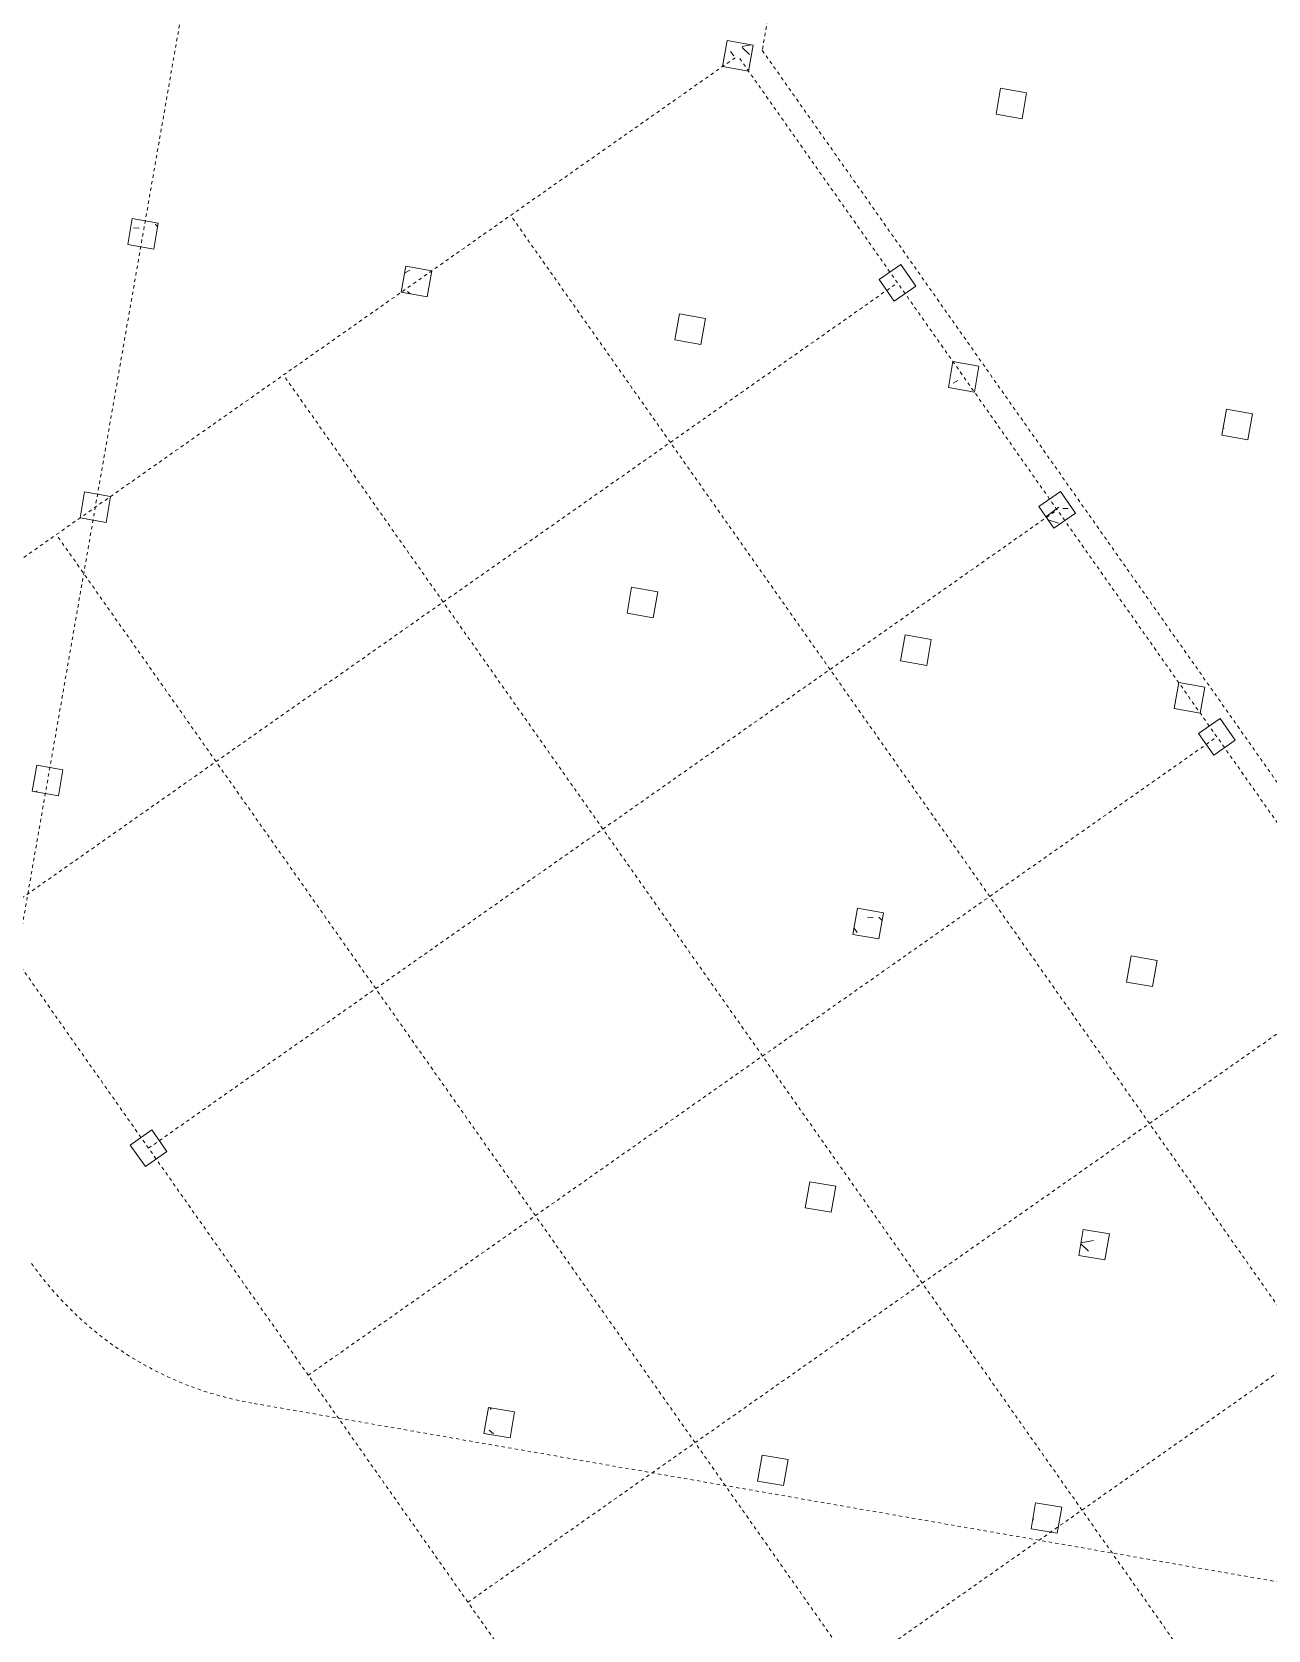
# Model space of a CAD drawing. Extents: x 274235 to 276654, y 142848 to 144425.
# Drawn here: x 276239.63 to 276277.03, y 143025.47 to 143073.84 of the extents above; entities that cross this region are included whole.
import ezdxf

# ---------------------------------------------------------------- set-up
doc = ezdxf.new("R2010")
doc.units = 0
doc.header["$LTSCALE"] = 1.5
doc.linetypes.add('ACM-G-CENTER', pattern=[50.8, 31.75, -6.35, 6.35, -6.35])
doc.linetypes.add('ACM-G-HIDDEN2', pattern=[4.7625, 3.175, -1.5875])
doc.layers.get('0').update_dxf_attribs({"linetype": 'CONTINUOUS', "lineweight": 0})
for name, color, linetype, lineweight in [('_ACM-A-DETL', 7, 'CONTINUOUS', 5), ('_ACM-A-GRID', 3, 'CONTINUOUS', 5), ('_ACM-S-STRU-CLOS', 5, 'CONTINUOUS', 5)]:
    doc.layers.add(name, color=color, linetype=linetype, lineweight=lineweight)

# ---------------------------------------------------------------- blocks, each defined once
blk = doc.blocks.new('M_Concrete-Rectangular-Column - 800 x 800mm-V25-B1_Working')
at = {"layer": '_ACM-S-STRU-CLOS'}
h = blk.add_hatch(dxfattribs=at)
h.set_pattern_fill('FP_14', color=256, style=0, pattern_type=2)
h.set_pattern_definition([(50, (-1000204, -663204.6), (3643.682, -318.781), [381, -4191]), (355, (-1000204, -663204.6), (-704.856, 3821.136), [304.8, -3352.8]), (100.451, (-999900.5, -663231), (2938.852, 3502.332), [323.8, -3561.801]), (46.184, (-1000204, -662188.6), (5421.582, -840.855), [571.5, -6286.5]), (96.636, (-999752.3, -662258.6), (4748.051, 4948.551), [485.7, -5342.702]), (351.184, (-1000204, -662188.6), (4748.1, 4948.506), [457.2, -5029.2]), (21, (-999696, -662442.6), (3032.288, -2045.3045), [381, -4191]), (326, (-999696, -662442.6), (1236.042, 3683.762), [304.8, -3352.8]), (71.451, (-999443.4, -662613), (4268.343, 1638.425), [323.8, -3561.801]), (37.5, (-1000204.1, -663204.6), (61.772, 1691.1008), [167.64, -3144.52, 167.64, -6601.46]), (37.5, (-1000204.1, -663204.6), (61.772, 1691.1008), [-3479.8, -3235.96, 167.64, -3197.86]), (7.5, (-1000204.1, -663204.6), (1336.3933, 2003.6115), [167.64, -1772.92, 167.64, -4351.02]), (7.5, (-1000204.1, -663204.6), (1336.3933, 2003.6115), [-2108.2, -3068.32, 167.64, -1115.06]), (327.5, (-1001337, -663204.6), (2711.8178, -114.5786), [167.64, -1102.36, -9220.2]), (327.5, (-1001337, -663204.6), (2711.8178, -114.5786), [-1270, 167.64, -3794.76, -5257.8]), (327.5, (-1001337, -663204.6), (2711.8178, -114.5786), [-5232.4, 167.64, -5090.16]), (317.5, (-1001845, -663204.6), (2962.5856, 508.5334), [167.64, -1483.36, -6365.24]), (317.5, (-1001845, -663204.6), (2962.5856, 508.5334), [-1651, 167.64, -2463.8, -3733.8]), (317.5, (-1001845, -663204.6), (2962.5856, 508.5334), [-4282.44, 167.64, -3566.16])])
h.paths.add_polyline_path([(400, -400), (400, 400), (-400, 400), (-400, -400)])
at = {"layer": '_ACM-A-DETL', "color": 250}
for p, q in [((400, 400), (-400, 400)), ((-400, 400), (-400, -400)), ((400, -400), (400, 400)), ((-400, -400), (400, -400))]:
    blk.add_line(p, q, dxfattribs=at)
blk = doc.blocks.new('M_Concrete-Rectangular-Column - 800 x 800mm-4005369-B1_Working')
at = {"layer": '_ACM-S-STRU-CLOS'}
h = blk.add_hatch(dxfattribs=at)
h.set_pattern_fill('FP_87', color=256, style=0, pattern_type=2)
h.set_pattern_definition([(230, (1033804, 629604.6), (-3643.682, 318.781), [381, -4191]), (175, (1033804, 629604.6), (704.856, -3821.136), [304.8, -3352.8]), (280.451, (1033500.5, 629631), (-2938.852, -3502.332), [323.8, -3561.801]), (226.184, (1033804, 628588.6), (-5421.582, 840.855), [571.5, -6286.5]), (276.636, (1033352.3, 628658.6), (-4748.051, -4948.551), [485.7, -5342.702]), (171.184, (1033804, 628588.6), (-4748.1, -4948.506), [457.2, -5029.2]), (201, (1033296, 628842.6), (-3032.288, 2045.3045), [381, -4191]), (146, (1033296, 628842.6), (-1236.042, -3683.762), [304.8, -3352.8]), (251.451, (1033043.4, 629013), (-4268.343, -1638.425), [323.8, -3561.801]), (217.5, (1033804.1, 629604.6), (-61.772, -1691.1008), [167.64, -3144.52, 167.64, -6601.46]), (217.5, (1033804.1, 629604.6), (-61.772, -1691.1008), [-3479.8, -3235.96, 167.64, -3197.86]), (187.5, (1033804.1, 629604.6), (-1336.3933, -2003.6115), [167.64, -1772.92, 167.64, -4351.02]), (187.5, (1033804.1, 629604.6), (-1336.3933, -2003.6115), [-2108.2, -3068.32, 167.64, -1115.06]), (147.5, (1034937, 629604.6), (-2711.8178, 114.5786), [167.64, -1102.36, 167.64, -9052.56]), (147.5, (1034937, 629604.6), (-2711.8178, 114.5786), [-1437.64, -3794.76, 167.64, -5090.16]), (137.5, (1035445, 629604.6), (-2962.5856, -508.5334), [167.64, -1483.36, 167.64, -6197.6]), (137.5, (1035445, 629604.6), (-2962.5856, -508.5334), [-1818.64, -2463.8, 167.64, -3566.16])])
h.paths.add_polyline_path([(-400, 400), (-400, -400), (400, -400), (400, 400)])
at = {"layer": '_ACM-A-DETL', "color": 250}
for p, q in [((-400, 400), (400, 400)), ((-400, -400), (-400, 400)), ((400, 400), (400, -400)), ((400, -400), (-400, -400))]:
    blk.add_line(p, q, dxfattribs=at)
blk = doc.blocks.new('M_Concrete-Rectangular-Column - 800 x 800mm-V138-B1_Working')
at = {"layer": '_ACM-A-DETL', "color": 250}
for p, q in [((-400, 400), (400, 400)), ((-400, -400), (-400, 400)), ((400, 400), (400, -400)), ((400, -400), (-400, -400))]:
    blk.add_line(p, q, dxfattribs=at)
blk = doc.blocks.new('M_Concrete-Rectangular-Column - 800 x 800mm-V139-B1_Working')
at = {"layer": '_ACM-S-STRU-CLOS'}
h = blk.add_hatch(dxfattribs=at)
h.set_pattern_fill('FP_88', color=256, style=0, pattern_type=2)
h.set_pattern_definition([(230, (1017004, 629604.6), (-3643.682, 318.781), [381, -4191]), (175, (1017004, 629604.6), (704.856, -3821.136), [304.8, -3352.8]), (280.451, (1016700.5, 629631), (-2938.852, -3502.332), [323.8, -3561.801]), (226.184, (1017004, 628588.6), (-5421.582, 840.855), [571.5, -6286.5]), (276.636, (1016552.3, 628658.6), (-4748.051, -4948.551), [485.7, -5342.702]), (171.184, (1017004, 628588.6), (-4748.1, -4948.506), [457.2, -5029.2]), (201, (1016496, 628842.6), (-3032.288, 2045.3045), [381, -4191]), (146, (1016496, 628842.6), (-1236.042, -3683.762), [304.8, -3352.8]), (251.451, (1016243.4, 629013), (-4268.343, -1638.425), [323.8, -3561.801]), (217.5, (1017004.1, 629604.6), (-61.772, -1691.1008), [167.64, -3144.52, 167.64, -6601.46]), (217.5, (1017004.1, 629604.6), (-61.772, -1691.1008), [-3479.8, -3235.96, 167.64, -3197.86]), (187.5, (1017004.1, 629604.6), (-1336.3933, -2003.6115), [167.64, -1772.92, 167.64, -4351.02]), (187.5, (1017004.1, 629604.6), (-1336.3933, -2003.6115), [-2108.2, -3068.32, 167.64, -1115.06]), (147.5, (1018137, 629604.6), (-2711.8178, 114.5786), [167.64, -1102.36, 167.64, -9052.56]), (147.5, (1018137, 629604.6), (-2711.8178, 114.5786), [-1437.64, -3794.76, 167.64, -5090.16]), (137.5, (1018645, 629604.6), (-2962.5856, -508.5334), [167.64, -1483.36, 167.64, -6197.6]), (137.5, (1018645, 629604.6), (-2962.5856, -508.5334), [-1818.64, -2463.8, 167.64, -3566.16])])
h.paths.add_polyline_path([(-400, 400), (-400, -400), (400, -400), (400, 400)])
at = {"layer": '_ACM-A-DETL', "color": 250}
for p, q in [((-400, 400), (400, 400)), ((-400, -400), (-400, 400)), ((400, 400), (400, -400)), ((400, -400), (-400, -400))]:
    blk.add_line(p, q, dxfattribs=at)
blk = doc.blocks.new('M_Concrete-Rectangular-Column - 800 x 800mm-V411-B1_Working')
at = {"layer": '_ACM-S-STRU-CLOS'}
h = blk.add_hatch(dxfattribs=at)
h.set_pattern_fill('FP_264', color=256, style=0, pattern_type=2)
h.set_pattern_definition([(50, (-1033804, -663204.6), (3643.682, -318.781), [381, -4191]), (355, (-1033804, -663204.6), (-704.856, 3821.136), [304.8, -3352.8]), (100.451, (-1033500.5, -663231), (2938.852, 3502.332), [323.8, -3561.801]), (46.184, (-1033804, -662188.6), (5421.582, -840.855), [571.5, -6286.5]), (96.636, (-1033352.3, -662258.6), (4748.051, 4948.551), [485.7, -5342.702]), (351.184, (-1033804, -662188.6), (4748.1, 4948.506), [457.2, -5029.2]), (21, (-1033296, -662442.6), (3032.288, -2045.3045), [381, -4191]), (326, (-1033296, -662442.6), (1236.042, 3683.762), [304.8, -3352.8]), (71.451, (-1033043.4, -662613), (4268.343, 1638.425), [323.8, -3561.801]), (37.5, (-1033804.1, -663204.6), (61.772, 1691.1008), [167.64, -3144.52, 167.64, -6601.46]), (37.5, (-1033804.1, -663204.6), (61.772, 1691.1008), [-3479.8, -3235.96, 167.64, -3197.86]), (7.5, (-1033804.1, -663204.6), (1336.3933, 2003.6115), [167.64, -1772.92, 167.64, -4351.02]), (7.5, (-1033804.1, -663204.6), (1336.3933, 2003.6115), [-2108.2, -3068.32, 167.64, -1115.06]), (327.5, (-1034937, -663204.6), (2711.8178, -114.5786), [167.64, -1102.36, -9220.2]), (327.5, (-1034937, -663204.6), (2711.8178, -114.5786), [-1270, 167.64, -3794.76, -5257.8]), (327.5, (-1034937, -663204.6), (2711.8178, -114.5786), [-5232.4, 167.64, -5090.16]), (317.5, (-1035445, -663204.6), (2962.5856, 508.5334), [167.64, -1483.36, -6365.24]), (317.5, (-1035445, -663204.6), (2962.5856, 508.5334), [-1651, 167.64, -2463.8, -3733.8]), (317.5, (-1035445, -663204.6), (2962.5856, 508.5334), [-4282.44, 167.64, -3566.16])])
h.paths.add_polyline_path([(400, -400), (400, 400), (-400, 400), (-400, -400)])
at = {"layer": '_ACM-A-DETL', "color": 250}
for p, q in [((400, 400), (-400, 400)), ((-400, 400), (-400, -400)), ((400, -400), (400, 400)), ((-400, -400), (400, -400))]:
    blk.add_line(p, q, dxfattribs=at)
blk = doc.blocks.new('M_Concrete-Rectangular-Column - 800 x 800mm-V412-B1_Working')
at = {"layer": '_ACM-A-DETL', "color": 250}
for p, q in [((400, 400), (-400, 400)), ((-400, 400), (-400, -400)), ((400, -400), (400, 400)), ((-400, -400), (400, -400))]:
    blk.add_line(p, q, dxfattribs=at)
blk = doc.blocks.new('M_Concrete-Rectangular-Column - 800 x 800mm-V413-B1_Working')
at = {"layer": '_ACM-A-DETL', "color": 250}
for p, q in [((400, 400), (-400, 400)), ((-400, 400), (-400, -400)), ((400, -400), (400, 400)), ((-400, -400), (400, -400))]:
    blk.add_line(p, q, dxfattribs=at)
blk = doc.blocks.new('M_Concrete-Rectangular-Column - 800 x 800mm-V430-B1_Working')
at = {"layer": '_ACM-S-STRU-CLOS'}
h = blk.add_hatch(dxfattribs=at)
h.set_pattern_fill('FP_275', color=256, style=0, pattern_type=2)
h.set_pattern_definition([(50, (-1033804, -638004.6), (3643.682, -318.781), [381, -4191]), (355, (-1033804, -638004.6), (-704.856, 3821.136), [304.8, -3352.8]), (100.451, (-1033500.5, -638031), (2938.852, 3502.332), [323.8, -3561.801]), (46.184, (-1033804, -636988.6), (5421.582, -840.855), [571.5, -6286.5]), (96.636, (-1033352.3, -637058.6), (4748.051, 4948.551), [485.7, -5342.702]), (351.184, (-1033804, -636988.6), (4748.1, 4948.506), [457.2, -5029.2]), (21, (-1033296, -637242.6), (3032.288, -2045.3045), [381, -4191]), (326, (-1033296, -637242.6), (1236.042, 3683.762), [304.8, -3352.8]), (71.451, (-1033043.4, -637413), (4268.343, 1638.425), [323.8, -3561.801]), (37.5, (-1033804.1, -638004.6), (61.772, 1691.1008), [167.64, -3144.52, 167.64, -6601.46]), (37.5, (-1033804.1, -638004.6), (61.772, 1691.1008), [-3479.8, -3235.96, 167.64, -3197.86]), (7.5, (-1033804.1, -638004.6), (1336.3933, 2003.6115), [167.64, -1772.92, 167.64, -4351.02]), (7.5, (-1033804.1, -638004.6), (1336.3933, 2003.6115), [-2108.2, -3068.32, 167.64, -1115.06]), (327.5, (-1034937, -638004.6), (2711.8178, -114.5786), [167.64, -1102.36, -9220.2]), (327.5, (-1034937, -638004.6), (2711.8178, -114.5786), [-1270, 167.64, -3794.76, -5257.8]), (327.5, (-1034937, -638004.6), (2711.8178, -114.5786), [-5232.4, 167.64, -5090.16]), (317.5, (-1035445, -638004.6), (2962.5856, 508.5334), [167.64, -1483.36, -6365.24]), (317.5, (-1035445, -638004.6), (2962.5856, 508.5334), [-1651, 167.64, -2463.8, -3733.8]), (317.5, (-1035445, -638004.6), (2962.5856, 508.5334), [-4282.44, 167.64, -3566.16])])
h.paths.add_polyline_path([(400, -400), (400, 400), (-400, 400), (-400, -400)])
at = {"layer": '_ACM-A-DETL', "color": 250}
for p, q in [((400, 400), (-400, 400)), ((-400, 400), (-400, -400)), ((400, -400), (400, 400)), ((-400, -400), (400, -400))]:
    blk.add_line(p, q, dxfattribs=at)
blk = doc.blocks.new('M_Concrete-Rectangular-Column - 800 x 800mm-V435-B1_Working')
at = {"layer": '_ACM-S-STRU-CLOS'}
h = blk.add_hatch(dxfattribs=at)
h.set_pattern_fill('FP_277', color=256, style=0, pattern_type=2)
h.set_pattern_definition([(50, (-1025404, -646404.6), (3643.682, -318.781), [381, -4191]), (355, (-1025404, -646404.6), (-704.856, 3821.136), [304.8, -3352.8]), (100.451, (-1025100.5, -646431), (2938.852, 3502.332), [323.8, -3561.801]), (46.184, (-1025404, -645388.6), (5421.582, -840.855), [571.5, -6286.5]), (96.636, (-1024952.3, -645458.6), (4748.051, 4948.551), [485.7, -5342.702]), (351.184, (-1025404, -645388.6), (4748.1, 4948.506), [457.2, -5029.2]), (21, (-1024896, -645642.6), (3032.288, -2045.3045), [381, -4191]), (326, (-1024896, -645642.6), (1236.042, 3683.762), [304.8, -3352.8]), (71.451, (-1024643.4, -645813), (4268.343, 1638.425), [323.8, -3561.801]), (37.5, (-1025404.1, -646404.6), (61.772, 1691.1008), [167.64, -3144.52, 167.64, -6601.46]), (37.5, (-1025404.1, -646404.6), (61.772, 1691.1008), [-3479.8, -3235.96, 167.64, -3197.86]), (7.5, (-1025404.1, -646404.6), (1336.3933, 2003.6115), [167.64, -1772.92, 167.64, -4351.02]), (7.5, (-1025404.1, -646404.6), (1336.3933, 2003.6115), [-2108.2, -3068.32, 167.64, -1115.06]), (327.5, (-1026537, -646404.6), (2711.8178, -114.5786), [167.64, -1102.36, -9220.2]), (327.5, (-1026537, -646404.6), (2711.8178, -114.5786), [-1270, 167.64, -3794.76, -5257.8]), (327.5, (-1026537, -646404.6), (2711.8178, -114.5786), [-5232.4, 167.64, -5090.16]), (317.5, (-1027045, -646404.6), (2962.5856, 508.5334), [167.64, -1483.36, -6365.24]), (317.5, (-1027045, -646404.6), (2962.5856, 508.5334), [-1651, 167.64, -2463.8, -3733.8]), (317.5, (-1027045, -646404.6), (2962.5856, 508.5334), [-4282.44, 167.64, -3566.16])])
h.paths.add_polyline_path([(400, -400), (400, 400), (-400, 400), (-400, -400)])
at = {"layer": '_ACM-A-DETL', "color": 250}
for p, q in [((400, 400), (-400, 400)), ((-400, 400), (-400, -400)), ((400, -400), (400, 400)), ((-400, -400), (400, -400))]:
    blk.add_line(p, q, dxfattribs=at)
blk = doc.blocks.new('M_Concrete-Rectangular-Column - 800 x 800mm-V436-B1_Working')
at = {"layer": '_ACM-S-STRU-CLOS'}
h = blk.add_hatch(dxfattribs=at)
h.set_pattern_fill('FP_278', color=256, style=0, pattern_type=2)
h.set_pattern_definition([(50, (-1025404, -638004.6), (3643.682, -318.781), [381, -4191]), (355, (-1025404, -638004.6), (-704.856, 3821.136), [304.8, -3352.8]), (100.451, (-1025100.5, -638031), (2938.852, 3502.332), [323.8, -3561.801]), (46.184, (-1025404, -636988.6), (5421.582, -840.855), [571.5, -6286.5]), (96.636, (-1024952.3, -637058.6), (4748.051, 4948.551), [485.7, -5342.702]), (351.184, (-1025404, -636988.6), (4748.1, 4948.506), [457.2, -5029.2]), (21, (-1024896, -637242.6), (3032.288, -2045.3045), [381, -4191]), (326, (-1024896, -637242.6), (1236.042, 3683.762), [304.8, -3352.8]), (71.451, (-1024643.4, -637413), (4268.343, 1638.425), [323.8, -3561.801]), (37.5, (-1025404.1, -638004.6), (61.772, 1691.1008), [167.64, -3144.52, 167.64, -6601.46]), (37.5, (-1025404.1, -638004.6), (61.772, 1691.1008), [-3479.8, -3235.96, 167.64, -3197.86]), (7.5, (-1025404.1, -638004.6), (1336.3933, 2003.6115), [167.64, -1772.92, 167.64, -4351.02]), (7.5, (-1025404.1, -638004.6), (1336.3933, 2003.6115), [-2108.2, -3068.32, 167.64, -1115.06]), (327.5, (-1026537, -638004.6), (2711.8178, -114.5786), [167.64, -1102.36, -9220.2]), (327.5, (-1026537, -638004.6), (2711.8178, -114.5786), [-1270, 167.64, -3794.76, -5257.8]), (327.5, (-1026537, -638004.6), (2711.8178, -114.5786), [-5232.4, 167.64, -5090.16]), (317.5, (-1027045, -638004.6), (2962.5856, 508.5334), [167.64, -1483.36, -6365.24]), (317.5, (-1027045, -638004.6), (2962.5856, 508.5334), [-1651, 167.64, -2463.8, -3733.8]), (317.5, (-1027045, -638004.6), (2962.5856, 508.5334), [-4282.44, 167.64, -3566.16])])
h.paths.add_polyline_path([(400, -400), (400, 400), (-400, 400), (-400, -400)])
at = {"layer": '_ACM-A-DETL', "color": 250}
for p, q in [((400, 400), (-400, 400)), ((-400, 400), (-400, -400)), ((400, -400), (400, 400)), ((-400, -400), (400, -400))]:
    blk.add_line(p, q, dxfattribs=at)
blk = doc.blocks.new('M_Concrete-Rectangular-Column - 800 x 800mm-V437-B1_Working')
at = {"layer": '_ACM-S-STRU-CLOS'}
h = blk.add_hatch(dxfattribs=at)
h.set_pattern_fill('FP_279', color=256, style=0, pattern_type=2)
h.set_pattern_definition([(50, (-1017004, -654804.6), (3643.682, -318.781), [381, -4191]), (355, (-1017004, -654804.6), (-704.856, 3821.136), [304.8, -3352.8]), (100.451, (-1016700.5, -654831), (2938.852, 3502.332), [323.8, -3561.801]), (46.184, (-1017004, -653788.6), (5421.582, -840.855), [571.5, -6286.5]), (96.636, (-1016552.3, -653858.6), (4748.051, 4948.551), [485.7, -5342.702]), (351.184, (-1017004, -653788.6), (4748.1, 4948.506), [457.2, -5029.2]), (21, (-1016496, -654042.6), (3032.288, -2045.3045), [381, -4191]), (326, (-1016496, -654042.6), (1236.042, 3683.762), [304.8, -3352.8]), (71.451, (-1016243.4, -654213), (4268.343, 1638.425), [323.8, -3561.801]), (37.5, (-1017004.1, -654804.6), (61.772, 1691.1008), [167.64, -3144.52, 167.64, -6601.46]), (37.5, (-1017004.1, -654804.6), (61.772, 1691.1008), [-3479.8, -3235.96, 167.64, -3197.86]), (7.5, (-1017004.1, -654804.6), (1336.3933, 2003.6115), [167.64, -1772.92, 167.64, -4351.02]), (7.5, (-1017004.1, -654804.6), (1336.3933, 2003.6115), [-2108.2, -3068.32, 167.64, -1115.06]), (327.5, (-1018137, -654804.6), (2711.8178, -114.5786), [167.64, -1102.36, -9220.2]), (327.5, (-1018137, -654804.6), (2711.8178, -114.5786), [-1270, 167.64, -3794.76, -5257.8]), (327.5, (-1018137, -654804.6), (2711.8178, -114.5786), [-5232.4, 167.64, -5090.16]), (317.5, (-1018645, -654804.6), (2962.5856, 508.5334), [167.64, -1483.36, -6365.24]), (317.5, (-1018645, -654804.6), (2962.5856, 508.5334), [-1651, 167.64, -2463.8, -3733.8]), (317.5, (-1018645, -654804.6), (2962.5856, 508.5334), [-4282.44, 167.64, -3566.16])])
h.paths.add_polyline_path([(400, -400), (400, 400), (-400, 400), (-400, -400)])
at = {"layer": '_ACM-A-DETL', "color": 250}
for p, q in [((400, 400), (-400, 400)), ((-400, 400), (-400, -400)), ((400, -400), (400, 400)), ((-400, -400), (400, -400))]:
    blk.add_line(p, q, dxfattribs=at)
blk = doc.blocks.new('M_Concrete-Rectangular-Column - 800 x 800mm-V439-B1_Working')
at = {"layer": '_ACM-S-STRU-CLOS'}
h = blk.add_hatch(dxfattribs=at)
h.set_pattern_fill('FP_281', color=256, style=0, pattern_type=2)
h.set_pattern_definition([(50, (-1008604, -663204.6), (3643.682, -318.781), [381, -4191]), (355, (-1008604, -663204.6), (-704.856, 3821.136), [304.8, -3352.8]), (100.451, (-1008300.5, -663231), (2938.852, 3502.332), [323.8, -3561.801]), (46.184, (-1008604, -662188.6), (5421.582, -840.855), [571.5, -6286.5]), (96.636, (-1008152.3, -662258.6), (4748.051, 4948.551), [485.7, -5342.702]), (351.184, (-1008604, -662188.6), (4748.1, 4948.506), [457.2, -5029.2]), (21, (-1008096, -662442.6), (3032.288, -2045.3045), [381, -4191]), (326, (-1008096, -662442.6), (1236.042, 3683.762), [304.8, -3352.8]), (71.451, (-1007843.4, -662613), (4268.343, 1638.425), [323.8, -3561.801]), (37.5, (-1008604.1, -663204.6), (61.772, 1691.1008), [167.64, -3144.52, 167.64, -6601.46]), (37.5, (-1008604.1, -663204.6), (61.772, 1691.1008), [-3479.8, -3235.96, 167.64, -3197.86]), (7.5, (-1008604.1, -663204.6), (1336.3933, 2003.6115), [167.64, -1772.92, 167.64, -4351.02]), (7.5, (-1008604.1, -663204.6), (1336.3933, 2003.6115), [-2108.2, -3068.32, 167.64, -1115.06]), (327.5, (-1009737, -663204.6), (2711.8178, -114.5786), [167.64, -1102.36, -9220.2]), (327.5, (-1009737, -663204.6), (2711.8178, -114.5786), [-1270, 167.64, -3794.76, -5257.8]), (327.5, (-1009737, -663204.6), (2711.8178, -114.5786), [-5232.4, 167.64, -5090.16]), (317.5, (-1010245, -663204.6), (2962.5856, 508.5334), [167.64, -1483.36, -6365.24]), (317.5, (-1010245, -663204.6), (2962.5856, 508.5334), [-1651, 167.64, -2463.8, -3733.8]), (317.5, (-1010245, -663204.6), (2962.5856, 508.5334), [-4282.44, 167.64, -3566.16])])
h.paths.add_polyline_path([(400, -400), (400, 400), (-400, 400), (-400, -400)])
at = {"layer": '_ACM-A-DETL', "color": 250}
for p, q in [((400, 400), (-400, 400)), ((-400, 400), (-400, -400)), ((400, -400), (400, 400)), ((-400, -400), (400, -400))]:
    blk.add_line(p, q, dxfattribs=at)
blk = doc.blocks.new('M_Concrete-Rectangular-Column - 800 x 800mm-V1079-B1_Working')
at = {"layer": '_ACM-S-STRU-CLOS'}
h = blk.add_hatch(dxfattribs=at)
h.set_pattern_fill('FP_676', color=256, style=0, pattern_type=2)
h.set_pattern_definition([(50, (-1017004, -663204.6), (3643.682, -318.781), [381, -4191]), (355, (-1017004, -663204.6), (-704.856, 3821.136), [304.8, -3352.8]), (100.451, (-1016700.5, -663231), (2938.852, 3502.332), [323.8, -3561.801]), (46.184, (-1017004, -662188.6), (5421.582, -840.855), [571.5, -6286.5]), (96.636, (-1016552.3, -662258.6), (4748.051, 4948.551), [485.7, -5342.702]), (351.184, (-1017004, -662188.6), (4748.1, 4948.506), [457.2, -5029.2]), (21, (-1016496, -662442.6), (3032.288, -2045.3045), [381, -4191]), (326, (-1016496, -662442.6), (1236.042, 3683.762), [304.8, -3352.8]), (71.451, (-1016243.4, -662613), (4268.343, 1638.425), [323.8, -3561.801]), (37.5, (-1017004.1, -663204.6), (61.772, 1691.1008), [167.64, -3144.52, 167.64, -6601.46]), (37.5, (-1017004.1, -663204.6), (61.772, 1691.1008), [-3479.8, -3235.96, 167.64, -3197.86]), (7.5, (-1017004.1, -663204.6), (1336.3933, 2003.6115), [167.64, -1772.92, 167.64, -4351.02]), (7.5, (-1017004.1, -663204.6), (1336.3933, 2003.6115), [-2108.2, -3068.32, 167.64, -1115.06]), (327.5, (-1018137, -663204.6), (2711.8178, -114.5786), [167.64, -1102.36, -9220.2]), (327.5, (-1018137, -663204.6), (2711.8178, -114.5786), [-1270, 167.64, -3794.76, -5257.8]), (327.5, (-1018137, -663204.6), (2711.8178, -114.5786), [-5232.4, 167.64, -5090.16]), (317.5, (-1018645, -663204.6), (2962.5856, 508.5334), [167.64, -1483.36, -6365.24]), (317.5, (-1018645, -663204.6), (2962.5856, 508.5334), [-1651, 167.64, -2463.8, -3733.8]), (317.5, (-1018645, -663204.6), (2962.5856, 508.5334), [-4282.44, 167.64, -3566.16])])
h.paths.add_polyline_path([(400, -400), (400, 400), (-400, 400), (-400, -400)])
at = {"layer": '_ACM-A-DETL', "color": 250}
for p, q in [((400, 400), (-400, 400)), ((-400, 400), (-400, -400)), ((400, -400), (400, 400)), ((-400, -400), (400, -400))]:
    blk.add_line(p, q, dxfattribs=at)
blk = doc.blocks.new('M_Concrete-Rectangular-Column - 800 x 800mm-V1081-B1_Working')
at = {"layer": '_ACM-A-DETL', "color": 250}
for p, q in [((400, 400), (-400, 400)), ((-400, 400), (-400, -400)), ((400, -400), (400, 400)), ((-400, -400), (400, -400))]:
    blk.add_line(p, q, dxfattribs=at)
blk = doc.blocks.new('M_Concrete-Rectangular-Column - 800 x 800mm-V1082-B1_Working')
at = {"layer": '_ACM-S-STRU-CLOS'}
h = blk.add_hatch(dxfattribs=at)
h.set_pattern_fill('FP_678', color=256, style=0, pattern_type=2)
h.set_pattern_definition([(50, (-1025404, -663204.6), (3643.682, -318.781), [381, -4191]), (355, (-1025404, -663204.6), (-704.856, 3821.136), [304.8, -3352.8]), (100.451, (-1025100.5, -663231), (2938.852, 3502.332), [323.8, -3561.801]), (46.184, (-1025404, -662188.6), (5421.582, -840.855), [571.5, -6286.5]), (96.636, (-1024952.3, -662258.6), (4748.051, 4948.551), [485.7, -5342.702]), (351.184, (-1025404, -662188.6), (4748.1, 4948.506), [457.2, -5029.2]), (21, (-1024896, -662442.6), (3032.288, -2045.3045), [381, -4191]), (326, (-1024896, -662442.6), (1236.042, 3683.762), [304.8, -3352.8]), (71.451, (-1024643.4, -662613), (4268.343, 1638.425), [323.8, -3561.801]), (37.5, (-1025404.1, -663204.6), (61.772, 1691.1008), [167.64, -3144.52, 167.64, -6601.46]), (37.5, (-1025404.1, -663204.6), (61.772, 1691.1008), [-3479.8, -3235.96, 167.64, -3197.86]), (7.5, (-1025404.1, -663204.6), (1336.3933, 2003.6115), [167.64, -1772.92, 167.64, -4351.02]), (7.5, (-1025404.1, -663204.6), (1336.3933, 2003.6115), [-2108.2, -3068.32, 167.64, -1115.06]), (327.5, (-1026537, -663204.6), (2711.8178, -114.5786), [167.64, -1102.36, -9220.2]), (327.5, (-1026537, -663204.6), (2711.8178, -114.5786), [-1270, 167.64, -3794.76, -5257.8]), (327.5, (-1026537, -663204.6), (2711.8178, -114.5786), [-5232.4, 167.64, -5090.16]), (317.5, (-1027045, -663204.6), (2962.5856, 508.5334), [167.64, -1483.36, -6365.24]), (317.5, (-1027045, -663204.6), (2962.5856, 508.5334), [-1651, 167.64, -2463.8, -3733.8]), (317.5, (-1027045, -663204.6), (2962.5856, 508.5334), [-4282.44, 167.64, -3566.16])])
h.paths.add_polyline_path([(400, -400), (400, 400), (-400, 400), (-400, -400)])
at = {"layer": '_ACM-A-DETL', "color": 250}
for p, q in [((400, 400), (-400, 400)), ((-400, 400), (-400, -400)), ((400, -400), (400, 400)), ((-400, -400), (400, -400))]:
    blk.add_line(p, q, dxfattribs=at)
blk = doc.blocks.new('M_Concrete-Rectangular-Column - 800 x 800mm-V1083-B1_Working')
at = {"layer": '_ACM-A-DETL', "color": 250}
for p, q in [((400, 400), (-400, 400)), ((-400, 400), (-400, -400)), ((400, -400), (400, 400)), ((-400, -400), (400, -400))]:
    blk.add_line(p, q, dxfattribs=at)
blk = doc.blocks.new('M_Concrete-Rectangular-Column - 800 x 800mm-V1131-B1_Working')
at = {"layer": '_ACM-S-STRU-CLOS'}
h = blk.add_hatch(dxfattribs=at)
h.set_pattern_fill('FP_708', color=256, style=0, pattern_type=2)
h.set_pattern_definition([(50, (-1000204, -646404.6), (3643.682, -318.781), [381, -4191]), (355, (-1000204, -646404.6), (-704.856, 3821.136), [304.8, -3352.8]), (100.451, (-999900.5, -646431), (2938.852, 3502.332), [323.8, -3561.801]), (46.184, (-1000204, -645388.6), (5421.582, -840.855), [571.5, -6286.5]), (96.636, (-999752.3, -645458.6), (4748.051, 4948.551), [485.7, -5342.702]), (351.184, (-1000204, -645388.6), (4748.1, 4948.506), [457.2, -5029.2]), (21, (-999696, -645642.6), (3032.288, -2045.3045), [381, -4191]), (326, (-999696, -645642.6), (1236.042, 3683.762), [304.8, -3352.8]), (71.451, (-999443.4, -645813), (4268.343, 1638.425), [323.8, -3561.801]), (37.5, (-1000204.1, -646404.6), (61.772, 1691.1008), [167.64, -3144.52, 167.64, -6601.46]), (37.5, (-1000204.1, -646404.6), (61.772, 1691.1008), [-3479.8, -3235.96, 167.64, -3197.86]), (7.5, (-1000204.1, -646404.6), (1336.3933, 2003.6115), [167.64, -1772.92, 167.64, -4351.02]), (7.5, (-1000204.1, -646404.6), (1336.3933, 2003.6115), [-2108.2, -3068.32, 167.64, -1115.06]), (327.5, (-1001337, -646404.6), (2711.8178, -114.5786), [167.64, -1102.36, -9220.2]), (327.5, (-1001337, -646404.6), (2711.8178, -114.5786), [-1270, 167.64, -3794.76, -5257.8]), (327.5, (-1001337, -646404.6), (2711.8178, -114.5786), [-5232.4, 167.64, -5090.16]), (317.5, (-1001845, -646404.6), (2962.5856, 508.5334), [167.64, -1483.36, -6365.24]), (317.5, (-1001845, -646404.6), (2962.5856, 508.5334), [-1651, 167.64, -2463.8, -3733.8]), (317.5, (-1001845, -646404.6), (2962.5856, 508.5334), [-4282.44, 167.64, -3566.16])])
h.paths.add_polyline_path([(400, -400), (400, 400), (-400, 400), (-400, -400)])
at = {"layer": '_ACM-A-DETL', "color": 250}
for p, q in [((400, 400), (-400, 400)), ((-400, 400), (-400, -400)), ((400, -400), (400, 400)), ((-400, -400), (400, -400))]:
    blk.add_line(p, q, dxfattribs=at)
blk = doc.blocks.new('M_Concrete-Rectangular-Column - 800 x 800mm-V1132-B1_Working')
at = {"layer": '_ACM-A-DETL', "color": 250}
for p, q in [((400, 400), (-400, 400)), ((-400, 400), (-400, -400)), ((400, -400), (400, 400)), ((-400, -400), (400, -400))]:
    blk.add_line(p, q, dxfattribs=at)
blk = doc.blocks.new('M_Concrete-Rectangular-Column - 800 x 800mm-V1136-B1_Working')
at = {"layer": '_ACM-S-STRU-CLOS'}
h = blk.add_hatch(dxfattribs=at)
h.set_pattern_fill('FP_711', color=256, style=0, pattern_type=2)
h.set_pattern_definition([(50, (-1017004, -671604.6), (3643.682, -318.781), [381, -4191]), (355, (-1017004, -671604.6), (-704.856, 3821.136), [304.8, -3352.8]), (100.451, (-1016700.5, -671631), (2938.852, 3502.332), [323.8, -3561.801]), (46.184, (-1017004, -670588.6), (5421.582, -840.855), [571.5, -6286.5]), (96.636, (-1016552.3, -670658.6), (4748.051, 4948.551), [485.7, -5342.702]), (351.184, (-1017004, -670588.6), (4748.1, 4948.506), [457.2, -5029.2]), (21, (-1016496, -670842.6), (3032.288, -2045.3045), [381, -4191]), (326, (-1016496, -670842.6), (1236.042, 3683.762), [304.8, -3352.8]), (71.451, (-1016243.4, -671013), (4268.343, 1638.425), [323.8, -3561.801]), (37.5, (-1017004.1, -671604.6), (61.772, 1691.1008), [167.64, -3144.52, 167.64, -6601.46]), (37.5, (-1017004.1, -671604.6), (61.772, 1691.1008), [-3479.8, -3235.96, 167.64, -3197.86]), (7.5, (-1017004.1, -671604.6), (1336.3933, 2003.6115), [167.64, -1772.92, 167.64, -4351.02]), (7.5, (-1017004.1, -671604.6), (1336.3933, 2003.6115), [-2108.2, -3068.32, 167.64, -1115.06]), (327.5, (-1018137, -671604.6), (2711.8178, -114.5786), [167.64, -1102.36, -9220.2]), (327.5, (-1018137, -671604.6), (2711.8178, -114.5786), [-1270, 167.64, -3794.76, -5257.8]), (327.5, (-1018137, -671604.6), (2711.8178, -114.5786), [-5232.4, 167.64, -5090.16]), (317.5, (-1018645, -671604.6), (2962.5856, 508.5334), [167.64, -1483.36, -6365.24]), (317.5, (-1018645, -671604.6), (2962.5856, 508.5334), [-1651, 167.64, -2463.8, -3733.8]), (317.5, (-1018645, -671604.6), (2962.5856, 508.5334), [-4282.44, 167.64, -3566.16])])
h.paths.add_polyline_path([(400, -400), (400, 400), (-400, 400), (-400, -400)])
at = {"layer": '_ACM-A-DETL', "color": 250}
for p, q in [((400, 400), (-400, 400)), ((-400, 400), (-400, -400)), ((400, -400), (400, 400)), ((-400, -400), (400, -400))]:
    blk.add_line(p, q, dxfattribs=at)
blk = doc.blocks.new('M_Concrete-Rectangular-Column - 800 x 800mm-4123853-B1_Working')
at = {"layer": '_ACM-A-DETL', "color": 250}
for p, q in [((400, 400), (-400, 400)), ((-400, 400), (-400, -400)), ((400, -400), (400, 400)), ((-400, -400), (400, -400))]:
    blk.add_line(p, q, dxfattribs=at)
blk = doc.blocks.new('M_Concrete-Rectangular-Column - 800 x 800mm-V1153-B1_Working')
at = {"layer": '_ACM-S-STRU-CLOS'}
h = blk.add_hatch(dxfattribs=at)
h.set_pattern_fill('FP_719', color=256, style=0, pattern_type=2)
h.set_pattern_definition([(5, (-1194026.7, 261034.4), (2351.06, -2801.885), [381, -4191]), (310, (-1194026.7, 261034.4), (2203.542, 3200.36), [304.8, -3352.8]), (55.451, (-1193830.7, 260801), (4554.605, 398.44), [323.8, -3561.801]), (1.184, (-1193308.2, 261753), (3239.062, -4428.212), [571.5, -6286.5]), (51.636, (-1193038.3, 261384), (6856.534, 141.775), [485.7, -5342.702]), (306.184, (-1193308, 261753), (6856.536, 141.708), [457.2, -5029.2]), (336, (-1193128.6, 261214), (697.9026, -3590.4), [381, -4191]), (281, (-1193128.6, 261214), (3478.827, 1730.799), [304.8, -3352.8]), (26.451, (-1193070.5, 260914.8), (4176.715, -1859.633), [323.8, -3561.801]), (352.5, (-1194026.7, 261034.4), (1239.4683, 1152.1094), [167.64, -3144.52, 167.64, -6601.46]), (352.5, (-1194026.7, 261034.4), (1239.4683, 1152.1094), [-3479.8, -3235.96, 167.64, -3197.86]), (322.5, (-1194026.7, 261034.4), (2361.74, 471.7945), [167.64, -1772.92, 167.64, -4351.02]), (322.5, (-1194026.7, 261034.4), (2361.74, 471.7945), [-2108.2, -3068.32, 167.64, -1115.06]), (282.5, (-1194827.7, 261835.4), (1836.5254, -1998.5641), [167.64, -1102.36, -9220.2]), (282.5, (-1194827.7, 261835.4), (1836.5254, -1998.5641), [-1270, 167.64, -3794.76, -5257.8]), (282.5, (-1194827.7, 261835.4), (1836.5254, -1998.5641), [-5232.4, 167.64, -5090.16]), (272.5, (-1195187, 262194.6), (2454.452, -1735.277), [167.64, -1483.36, 167.64, -6197.6]), (272.5, (-1195187, 262194.6), (2454.452, -1735.277), [-1818.64, -2463.8, 167.64, -3566.16])])
h.paths.add_polyline_path([(-400, -400), (400, -400), (400, 400), (-400, 400)])
at = {"layer": '_ACM-A-DETL', "color": 250}
for p, q in [((400, 400), (-400, 400)), ((-400, 400), (-400, -400)), ((400, -400), (400, 400)), ((-400, -400), (400, -400))]:
    blk.add_line(p, q, dxfattribs=at)
blk = doc.blocks.new('M_Concrete-Rectangular-Column - 800 x 800mm-V1154-B1_Working')
at = {"layer": '_ACM-A-DETL', "color": 250}
for p, q in [((400, 400), (-400, 400)), ((-400, 400), (-400, -400)), ((400, -400), (400, 400)), ((-400, -400), (400, -400))]:
    blk.add_line(p, q, dxfattribs=at)
blk = doc.blocks.new('M_Concrete-Rectangular-Column - 800 x 800mm-V1158-B1_Working')
at = {"layer": '_ACM-A-DETL', "color": 250}
for p, q in [((400, 400), (-400, 400)), ((-400, 400), (-400, -400)), ((400, -400), (400, 400)), ((-400, -400), (400, -400))]:
    blk.add_line(p, q, dxfattribs=at)
blk = doc.blocks.new('BASEMENT20250512')
at = {"layer": '_ACM-A-DETL', "color": 250, "linetype": 'ACM-G-HIDDEN2'}
for p, q in [((1017704.1234, 721629.3339), (1017704.1234, 671894.5151)), ((1017704.1234, 671894.5151), (1051646.4068, 637952.2316)), ((1047898.7409, 628904.5657), (1009523.3017, 628904.5657))]:
    blk.add_line(p, q, dxfattribs=at)
blk.add_arc((1009523.3017, 639204.5657), 10300, 225, 270, dxfattribs=at)
at = {"layer": '_ACM-A-GRID', "linetype": 'ACM-G-CENTER'}
blk.add_line((1000204.1235, 836425.9503), (1000204.1235, 471682.2986), dxfattribs=at)
at = {"layer": '_ACM-S-STRU-CLOS'}
for name, p in [('M_Concrete-Rectangular-Column - 800 x 800mm-V1136-B1_Working', (1017004.1234, 671604.5656)), ('M_Concrete-Rectangular-Column - 800 x 800mm-V1081-B1_Working', (1025404.1234, 671604.5656)), ('M_Concrete-Rectangular-Column - 800 x 800mm-V25-B1_Working', (1000204.1235, 663204.5656)), ('M_Concrete-Rectangular-Column - 800 x 800mm-V439-B1_Working', (1008604.1234, 663204.5656)), ('M_Concrete-Rectangular-Column - 800 x 800mm-V1079-B1_Working', (1017004.1234, 663204.5656)), ('M_Concrete-Rectangular-Column - 800 x 800mm-V1082-B1_Working', (1025404.1234, 663204.5656)), ('M_Concrete-Rectangular-Column - 800 x 800mm-V411-B1_Working', (1033804.1233, 663204.5656)), ('M_Concrete-Rectangular-Column - 800 x 800mm-V1132-B1_Working', (1000204.1235, 654804.5656)), ('M_Concrete-Rectangular-Column - 800 x 800mm-V437-B1_Working', (1017004.1234, 654804.5656)), ('M_Concrete-Rectangular-Column - 800 x 800mm-V1083-B1_Working', (1025404.1234, 654804.5656)), ('M_Concrete-Rectangular-Column - 800 x 800mm-V412-B1_Working', (1033804.1233, 654804.5656)), ('M_Concrete-Rectangular-Column - 800 x 800mm-V1131-B1_Working', (1000204.1235, 646404.5657)), ('M_Concrete-Rectangular-Column - 800 x 800mm-V435-B1_Working', (1025404.1234, 646404.5657)), ('M_Concrete-Rectangular-Column - 800 x 800mm-V413-B1_Working', (1033804.1233, 646404.5657)), ('M_Concrete-Rectangular-Column - 800 x 800mm-V436-B1_Working', (1025404.1234, 638004.5657)), ('M_Concrete-Rectangular-Column - 800 x 800mm-V430-B1_Working', (1033804.1233, 638004.5657))]:
    blk.add_blockref(name, p, dxfattribs=at)
for name, p, rotation in [('M_Concrete-Rectangular-Column - 800 x 800mm-4123853-B1_Working', (1022943.8203, 665664.8686), 44.999999999994), ('M_Concrete-Rectangular-Column - 800 x 800mm-V1153-B1_Working', (1028883.5176, 659725.172), 44.999999999994), ('M_Concrete-Rectangular-Column - 800 x 800mm-V1154-B1_Working', (1034823.2146, 653785.4751), 44.999999999994), ('M_Concrete-Rectangular-Column - 800 x 800mm-V1158-B1_Working', (1005124.7298, 635966.3843), 44.999999999994), ('M_Concrete-Rectangular-Column - 800 x 800mm-V139-B1_Working', (1017004.1234, 629604.5657), 180), ('M_Concrete-Rectangular-Column - 800 x 800mm-V138-B1_Working', (1025404.1234, 629604.5657), 180), ('M_Concrete-Rectangular-Column - 800 x 800mm-4005369-B1_Working', (1033804.1233, 629604.5657), 180)]:
    blk.add_blockref(name, p, dxfattribs=dict(at, rotation=rotation))
blk = doc.blocks.new('5f0512')
at = {"layer": '_ACM-A-GRID', "linetype": 'ACM-G-CENTER'}
for p, q in [((0, 106021.3849), (0, -251042.7355)), ((-6958.7878, -82558.7876), (16799.9999, -58799.9998)), ((70257.2725, -112257.2722), (16800, -58799.9997)), ((-1019.0909, -88498.4845), (22739.6969, -64739.6967)), ((64317.5756, -118196.9692), (10860.3031, -64739.6967)), ((58377.8786, -124136.6661), (4920.6061, -70679.3936)), ((4920.6061, -94438.1814), (28679.3938, -70679.3937)), ((52438.1816, -130076.3631), (-1019.0909, -76619.0906)), ((10860.303, -100377.8784), (34619.0908, -76619.0906)), ((46498.4847, -136016.0601), (-6958.7878, -82558.7876)), ((16799.9999, -106317.5753), (40558.7877, -82558.7876)), ((22739.6969, -112257.2723), (46498.4846, -88498.4845))]:
    blk.add_line(p, q, dxfattribs=at)

msp = doc.modelspace()

# ---------------------------------------------------------------- block references
at = {"xscale": 0.0009999999999999994, "yscale": 0.001, "zscale": 0.001, "rotation": 350.1075696352769}
msp.add_blockref('BASEMENT20250512', (275143.722, 142586.221), dxfattribs=at)

# ---------------------------------------------------------------- next in the draw order: block references
msp.add_blockref('5f0512', (276254.538, 143133.932), dxfattribs=at)

doc.saveas('drawing.dxf')
